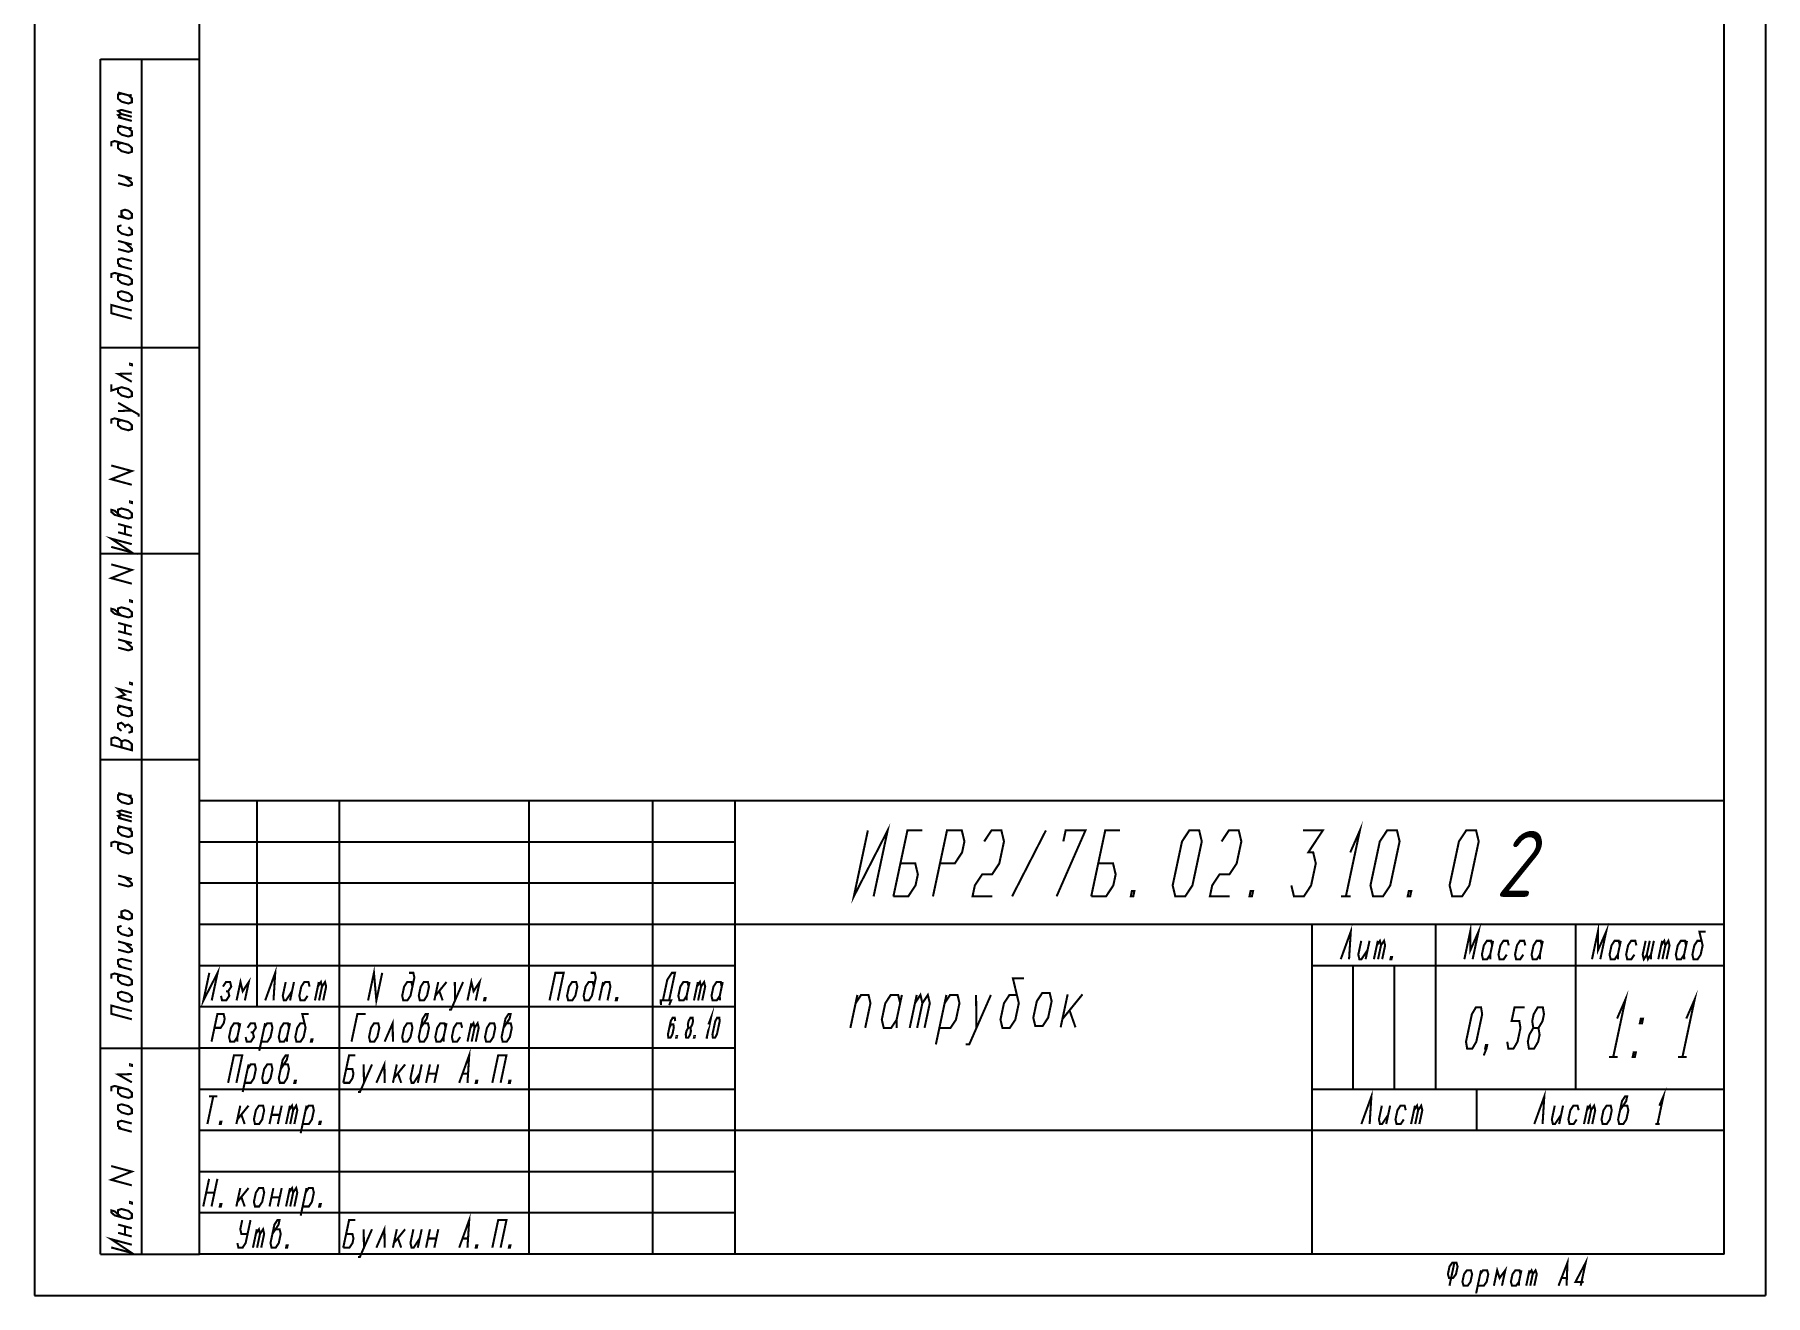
# Model space of a CAD drawing. Header units: millimetres. Extents: x 0 to 210, y 0 to 297.
# Drawn here: x 0 to 210, y 0 to 153 of the extents above; entities that cross this region are included whole.
import ezdxf

# ---------------------------------------------------------------- set-up
doc = ezdxf.new("R2010")
doc.units = ezdxf.units.MM
doc.header["$LTSCALE"] = 19.36
doc.layers.get('0').update_dxf_attribs({"linetype": 'CONTINUOUS'})
doc.styles.add('GOST', font='GOST.shx', dxfattribs={"oblique": 15})

msp = doc.modelspace()

# ---------------------------------------------------------------- linework, layer by layer
at = {"color": 7, "linetype": 'Continuous'}
for p, q in [((0, 297), (0, 0)), ((210, 297), (210, 0)), ((20, 5), (20, 292.3499)), ((205, 5), (205, 292.3499)), ((8, 5), (8, 150)), ((8, 150), (20, 150)), ((13, 5), (13, 150)), ((20, 5), (20, 150)), ((8, 115), (20, 115)), ((8, 90), (20, 90)), ((8, 65), (20, 65)), ((205, 60), (20, 60)), ((20, 5), (20, 60)), ((27, 35), (27, 60)), ((37, 5), (37, 60)), ((60, 5), (60, 60)), ((75, 5), (75, 60)), ((85, 5), (85, 60)), ((205, 5), (205, 60)), ((85, 55), (20, 55)), ((85, 50), (20, 50)), ((205, 45), (20, 45)), ((155, 5), (155, 45)), ((170, 25), (170, 45)), ((187, 25), (187, 45)), ((85, 40), (20, 40)), ((205, 40), (155, 40)), ((160, 25), (160, 40)), ((165, 25), (165, 40)), ((85, 35), (20, 35)), ((8, 30), (20, 30)), ((85, 30), (20, 30)), ((85, 25), (20, 25)), ((205, 25), (155, 25)), ((175, 20), (175, 25)), ((205, 20), (20, 20)), ((85, 15), (20, 15)), ((85, 10), (20, 10)), ((8, 5), (20, 5)), ((205, 5), (20, 5)), ((205, 5), (20, 5)), ((0, 0), (210, 0))]:
    msp.add_line(p, q, dxfattribs=at)
at = {"color": 2, "linetype": 'Continuous', "const_width": 0.25}
for points in [[(10.1274, 145.9466), (11.3774, 145.6116), (11.7941, 145.625)], [(10.5441, 145.8349), (10.1274, 145.6966), (10.1274, 145.1966), (10.5441, 144.8349), (11.3774, 144.6117), (11.7941, 144.75), (11.7941, 145.25), (11.3774, 145.6116)], [(10.5441, 143.3349), (10.1274, 143.6966), (10.5441, 143.8349), (11.7941, 143.5)], [(10.5441, 142.8349), (10.1274, 143.1966), (10.5441, 143.3349), (11.7941, 143)], [(11.7941, 142.5), (10.1274, 142.9466)], [(10.1274, 141.9466), (11.3774, 141.6116), (11.7941, 141.625)], [(10.5441, 141.8349), (10.1274, 141.6966), (10.1274, 141.1966), (10.5441, 140.8349), (11.3774, 140.6116), (11.7941, 140.75), (11.7941, 141.25), (11.3774, 141.6116)], [(10.5441, 139.8349), (10.1274, 139.6966), (10.1274, 139.1966), (10.5441, 138.8349), (11.3774, 138.6116), (11.7941, 138.75), (11.7941, 139.25), (11.3774, 139.6116), (9.7108, 140.0582), (9.2941, 139.9199), (9.2941, 139.4199)], [(10.1274, 135.9466), (11.7941, 135.5)], [(10.1274, 134.9466), (11.3774, 134.6116), (11.7941, 134.75), (11.7941, 135), (10.9608, 135.7233)], [(10.1274, 130.9466), (11.3774, 130.6116), (11.7941, 130.75), (11.7941, 131.25), (11.3774, 131.6116), (10.9608, 131.7233), (10.5441, 131.5849), (10.5441, 131.0849), (10.9608, 130.7233)], [(10.5441, 129.8349), (10.1274, 129.6966), (10.1274, 129.1966), (10.5441, 128.8349), (11.3774, 128.6116), (11.7941, 128.75), (11.7941, 129.25), (11.3774, 129.6116)], [(10.1274, 127.9466), (11.7941, 127.5)], [(10.1274, 126.9466), (11.3774, 126.6116), (11.7941, 126.75), (11.7941, 127), (10.9608, 127.7233)], [(10.5441, 123.8349), (10.1274, 123.6966), (10.1274, 123.1966), (10.5441, 122.8349), (11.3774, 122.6117), (11.7941, 122.75), (11.7941, 123.25), (11.3774, 123.6116), (9.7108, 124.0582), (9.2941, 123.9199), (9.2941, 123.4199)], [(10.5441, 124.8349), (10.1274, 125.1966), (10.1274, 125.6966), (10.5441, 125.8349), (11.7941, 125.5)], [(11.7941, 124.5), (10.1274, 124.9466)], [(11.3774, 120.6116), (11.7941, 120.75), (11.7941, 121.25), (11.3774, 121.6116), (10.5441, 121.8349), (10.1274, 121.6966), (10.1274, 121.1966), (10.5441, 120.8349), (11.3774, 120.6116)], [(11.7941, 118.5), (9.2941, 119.1699), (9.2941, 120.1699), (11.7941, 119.5)], [(11.7941, 110.8542), (10.1274, 111.8007), (11.7941, 111.8542)], [(11.7941, 112.9792), (11.7941, 112.8542), (11.5858, 112.91), (11.5858, 113.035), (11.7941, 112.9792)], [(10.1274, 110.0507), (10.1274, 109.5508), (10.5441, 109.1891), (11.3774, 108.9658), (11.7941, 109.1042), (11.7941, 109.6042), (11.3774, 109.9658), (10.5441, 110.1891), (9.2941, 109.774), (9.2941, 110.524)], [(12.6274, 106.6309), (12.6274, 106.8809), (10.1274, 108.3007)], [(10.1274, 107.3007), (11.7941, 107.3542)], [(10.5441, 106.1891), (10.1274, 106.0508), (10.1274, 105.5507), (10.5441, 105.1891), (11.3774, 104.9658), (11.7941, 105.1042), (11.7941, 105.6042), (11.3774, 105.9658), (9.7108, 106.4124), (9.2941, 106.274), (9.2941, 105.774)], [(11.7941, 98.3542), (9.2941, 99.024), (11.7941, 100.0208), (9.2941, 100.6907)], [(10.5441, 94.4808), (9.7108, 95.2041), (9.2941, 95.3157), (9.2941, 95.0657), (9.7108, 94.7041), (11.3774, 94.2575), (11.7941, 94.3958), (11.7941, 94.8958), (11.3774, 95.2575), (10.5441, 95.4808), (10.1274, 95.3424), (10.1274, 94.8424)], [(11.7941, 96.2708), (11.7941, 96.1458), (11.5858, 96.2017), (11.5858, 96.3267), (11.7941, 96.2708)], [(10.1274, 93.5924), (11.7941, 93.1458)], [(11.7941, 92.1458), (10.1274, 92.5924)], [(10.9608, 92.3691), (10.9608, 93.3691)], [(9.2941, 90.8157), (11.7941, 90.1458), (9.2941, 91.8157), (11.7941, 91.1458)], [(11.7941, 86.3542), (9.2941, 87.024), (11.7941, 88.0208), (9.2941, 88.6907)], [(11.7941, 84.2708), (11.7941, 84.1458), (11.5858, 84.2017), (11.5858, 84.3267), (11.7941, 84.2708)], [(10.5441, 82.4808), (9.7108, 83.2041), (9.2941, 83.3157), (9.2941, 83.0657), (9.7108, 82.7041), (11.3774, 82.2575), (11.7941, 82.3958), (11.7941, 82.8958), (11.3774, 83.2575), (10.5441, 83.4808), (10.1274, 83.3424), (10.1274, 82.8424)], [(10.1274, 81.5924), (11.7941, 81.1458)], [(11.7941, 80.1458), (10.1274, 80.5924)], [(10.9608, 80.3691), (10.9608, 81.3691)], [(10.1274, 79.5924), (11.7941, 79.1458)], [(10.1274, 78.5924), (11.3774, 78.2575), (11.7941, 78.3958), (11.7941, 78.6458), (10.9608, 79.3691)], [(11.7941, 72.1458), (10.1274, 72.5924), (10.9608, 72.8691), (10.1274, 73.5924), (11.7941, 73.1458)], [(11.7941, 74.2708), (11.7941, 74.1458), (11.5858, 74.2017), (11.5858, 74.3267), (11.7941, 74.2708)], [(10.1274, 71.5924), (11.3774, 71.2575), (11.7941, 71.2708)], [(10.5441, 71.4808), (10.1274, 71.3424), (10.1274, 70.8424), (10.5441, 70.4808), (11.3774, 70.2575), (11.7941, 70.3958), (11.7941, 70.8958), (11.3774, 71.2575)], [(11.3774, 68.2575), (11.7941, 68.3958), (11.7941, 68.8958), (11.3774, 69.2575), (10.9608, 69.1191), (10.5441, 69.4808), (10.1274, 69.3424), (10.1274, 68.8424), (10.5441, 68.4808)], [(11.7941, 66.1458), (11.7941, 66.8958), (11.3774, 67.2575), (10.9608, 67.3691), (10.5441, 67.2308), (10.1274, 67.5924), (9.7108, 67.7041), (9.2941, 67.5657), (9.2941, 66.8157), (11.7941, 66.1458)], [(10.5441, 66.4808), (10.5441, 67.2308)], [(10.9608, 68.8691), (10.9608, 69.1191)], [(10.1274, 60.9466), (11.3774, 60.6116), (11.7941, 60.625)], [(10.5441, 60.8349), (10.1274, 60.6966), (10.1274, 60.1966), (10.5441, 59.8349), (11.3774, 59.6116), (11.7941, 59.75), (11.7941, 60.25), (11.3774, 60.6116)], [(10.5441, 58.3349), (10.1274, 58.6966), (10.5441, 58.8349), (11.7941, 58.5)], [(10.5441, 57.8349), (10.1274, 58.1966), (10.5441, 58.3349), (11.7941, 58)], [(11.7941, 57.5), (10.1274, 57.9466)], [(10.1274, 56.9466), (11.3774, 56.6116), (11.7941, 56.625)], [(10.5441, 56.8349), (10.1274, 56.6966), (10.1274, 56.1966), (10.5441, 55.8349), (11.3774, 55.6116), (11.7941, 55.75), (11.7941, 56.25), (11.3774, 56.6116)], [(101.1005, 56.4106), (99.4, 48.4106), (103.5005, 56.4106), (101.8, 48.4106)], [(159.6336, 53.744), (160.8004, 56.4106), (159.1, 48.4106)], [(10.5441, 54.8349), (10.1274, 54.6966), (10.1274, 54.1966), (10.5441, 53.8349), (11.3774, 53.6116), (11.7941, 53.75), (11.7941, 54.25), (11.3774, 54.6116), (9.7108, 55.0582), (9.2941, 54.9199), (9.2941, 54.4199)], [(104.2, 48.4106), (105.9005, 56.4106), (107.7005, 56.4106)], [(109, 48.4106), (110.7004, 56.4106), (112.5005, 56.4106), (112.817, 55.0773), (112.5336, 53.744), (111.6502, 52.4106), (109.8502, 52.4106)], [(115.217, 55.0773), (116.1005, 56.4106), (117.3004, 56.4106), (117.617, 55.0773), (117.0502, 52.4106), (116.1668, 51.0773), (114.9668, 51.0773), (114.0834, 49.744), (113.8, 48.4106), (116.2, 48.4106)], [(118.6, 48.4106), (122.7005, 56.4106)], [(124, 48.4106), (127.5005, 56.4106), (125.1005, 56.4106), (124.817, 55.0773)], [(128.2, 48.4106), (129.9005, 56.4106), (131.7005, 56.4106)], [(138.4, 48.4106), (138.0834, 49.744), (139.217, 55.0773), (140.1005, 56.4106), (141.3005, 56.4106), (141.617, 55.0773), (140.4834, 49.744), (139.6, 48.4106), (138.4, 48.4106)], [(144.017, 55.0773), (144.9005, 56.4106), (146.1004, 56.4106), (146.417, 55.0773), (145.8502, 52.4106), (144.9668, 51.0773), (143.7668, 51.0773), (142.8834, 49.744), (142.6, 48.4106), (145, 48.4106)], [(153.9005, 56.4106), (156.3005, 56.4106), (154.5336, 53.744), (155.1336, 53.744), (155.4502, 52.4106), (154.8834, 49.744), (154, 48.4106), (152.8, 48.4106), (152.4834, 49.744)], [(162.4, 48.4106), (162.0834, 49.744), (163.217, 55.0773), (164.1004, 56.4106), (165.3005, 56.4106), (165.617, 55.0773), (164.4834, 49.744), (163.6, 48.4106), (162.4, 48.4106)], [(172, 48.4106), (171.6834, 49.744), (172.817, 55.0773), (173.7005, 56.4106), (174.9004, 56.4106), (175.217, 55.0773), (174.0834, 49.744), (173.2, 48.4106), (172, 48.4106)], [(104.2, 48.4106), (106, 48.4106), (106.8834, 49.744), (107.1668, 51.0773), (106.8502, 52.4106), (105.0502, 52.4106)], [(128.2, 48.4106), (130, 48.4106), (130.8834, 49.744), (131.1668, 51.0773), (130.8502, 52.4106), (129.0502, 52.4106)], [(10.1274, 50.9466), (11.7941, 50.5)], [(10.1274, 49.9466), (11.3774, 49.6116), (11.7941, 49.75), (11.7941, 50), (10.9608, 50.7233)], [(133.3, 48.4106), (133, 48.4106), (133.1417, 49.0773), (133.4417, 49.0773), (133.3, 48.4106)], [(147.7, 48.4106), (147.4, 48.4106), (147.5417, 49.0773), (147.8417, 49.0773), (147.7, 48.4106)], [(158.5, 48.4106), (159.7, 48.4106)], [(166.9, 48.4106), (166.6, 48.4106), (166.7417, 49.0773), (167.0417, 49.0773), (166.9, 48.4106)], [(10.1274, 45.9466), (11.3774, 45.6116), (11.7941, 45.75), (11.7941, 46.25), (11.3774, 46.6116), (10.9608, 46.7233), (10.5441, 46.5849), (10.5441, 46.0849), (10.9608, 45.7233)], [(10.5441, 44.8349), (10.1274, 44.6966), (10.1274, 44.1966), (10.5441, 43.8349), (11.3774, 43.6116), (11.7941, 43.75), (11.7941, 44.25), (11.3774, 44.6116)], [(158.48, 40.7876), (159.6946, 44.1376), (159.485, 40.7876)], [(173.475, 40.7876), (174.1871, 44.1376), (174.2149, 41.9042), (175.1921, 44.1376), (174.48, 40.7876)], [(188.965, 40.7876), (189.6771, 44.1376), (189.7049, 41.9042), (190.6821, 44.1376), (189.97, 40.7876)], [(202.2534, 43.0209), (201.751, 43.0209), (201.381, 42.4626), (201.1437, 41.3459), (201.2763, 40.7876), (201.7788, 40.7876), (202.1487, 41.3459), (202.386, 42.4626), (201.9883, 44.1376), (202.7421, 44.1376)], [(10.1274, 42.9466), (11.7941, 42.5)], [(10.1274, 41.9466), (11.3774, 41.6116), (11.7941, 41.75), (11.7941, 42), (10.9608, 42.7233)], [(160.9647, 43.0209), (160.6087, 41.3459), (160.7413, 40.7876), (160.9925, 40.7876), (161.7323, 41.9042)], [(161.9697, 43.0209), (161.495, 40.7876)], [(162.5, 40.7876), (162.9747, 43.0209)], [(162.856, 42.4626), (163.226, 43.0209), (163.3585, 42.4626), (163.0025, 40.7876)], [(163.3585, 42.4626), (163.7285, 43.0209), (163.861, 42.4626), (163.505, 40.7876)], [(176.846, 42.4626), (176.7135, 43.0209), (176.2109, 43.0209), (175.841, 42.4626), (175.6037, 41.3459), (175.7363, 40.7876), (176.2388, 40.7876), (176.6087, 41.3459)], [(176.9647, 43.0209), (176.6087, 41.3459), (176.6156, 40.7876)], [(178.856, 42.4626), (178.7235, 43.0209), (178.221, 43.0209), (177.851, 42.4626), (177.6137, 41.3459), (177.7462, 40.7876), (178.2487, 40.7876), (178.6187, 41.3459)], [(180.866, 42.4626), (180.7335, 43.0209), (180.231, 43.0209), (179.861, 42.4626), (179.6237, 41.3459), (179.7563, 40.7876), (180.2588, 40.7876), (180.6287, 41.3459)], [(182.876, 42.4626), (182.7435, 43.0209), (182.241, 43.0209), (181.871, 42.4626), (181.6337, 41.3459), (181.7663, 40.7876), (182.2687, 40.7876), (182.6387, 41.3459)], [(182.9947, 43.0209), (182.6387, 41.3459), (182.6456, 40.7876)], [(192.336, 42.4626), (192.2035, 43.0209), (191.701, 43.0209), (191.331, 42.4626), (191.0937, 41.3459), (191.2262, 40.7876), (191.7287, 40.7876), (192.0987, 41.3459)], [(192.4547, 43.0209), (192.0987, 41.3459), (192.1056, 40.7876)], [(194.346, 42.4626), (194.2135, 43.0209), (193.711, 43.0209), (193.341, 42.4626), (193.1037, 41.3459), (193.2362, 40.7876), (193.7387, 40.7876), (194.1087, 41.3459)], [(195.4697, 43.0209), (195.1137, 41.3459), (195.2463, 40.7876), (195.6162, 41.3459), (195.7488, 40.7876), (196.1187, 41.3459), (196.4747, 43.0209)], [(195.9722, 43.0209), (195.6162, 41.3459)], [(197.005, 40.7876), (197.4797, 43.0209)], [(197.361, 42.4626), (197.731, 43.0209), (197.8635, 42.4626), (197.5075, 40.7876)], [(197.8635, 42.4626), (198.2335, 43.0209), (198.366, 42.4626), (198.01, 40.7876)], [(200.376, 42.4626), (200.2435, 43.0209), (199.741, 43.0209), (199.371, 42.4626), (199.1337, 41.3459), (199.2662, 40.7876), (199.7688, 40.7876), (200.1387, 41.3459)], [(200.4947, 43.0209), (200.1387, 41.3459), (200.1456, 40.7876)], [(10.5441, 39.8349), (10.1274, 40.1966), (10.1274, 40.6966), (10.5441, 40.8349), (11.7941, 40.5)], [(11.7941, 39.5), (10.1274, 39.9466)], [(21.1971, 39.1376), (20.485, 35.7876), (22.2021, 39.1376), (21.49, 35.7876)], [(27.98, 35.7876), (29.1946, 39.1376), (28.985, 35.7876)], [(40.46, 35.7876), (41.1721, 39.1376), (41.465, 35.7876), (42.1771, 39.1376)], [(164.6356, 40.7876), (164.51, 40.7876), (164.5693, 41.0667), (164.695, 41.0667), (164.6356, 40.7876)], [(196.1187, 41.3459), (196.1256, 40.7876)], [(10.5441, 38.8349), (10.1274, 38.6966), (10.1274, 38.1966), (10.5441, 37.8349), (11.3774, 37.6116), (11.7941, 37.75), (11.7941, 38.25), (11.3774, 38.6116), (9.7108, 39.0582), (9.2941, 38.9199), (9.2941, 38.4199)], [(22.6137, 36.3459), (22.7463, 35.7876), (23.2488, 35.7876), (23.6187, 36.3459), (23.4861, 36.9042), (23.856, 37.4626), (23.7235, 38.0209), (23.221, 38.0209), (22.851, 37.4626)], [(24.505, 35.7876), (24.9797, 38.0209), (25.2449, 36.9042), (25.9847, 38.0209), (25.51, 35.7876)], [(30.4647, 38.0209), (30.1087, 36.3459), (30.2413, 35.7876), (30.4925, 35.7876), (31.2324, 36.9042)], [(31.4697, 38.0209), (30.995, 35.7876)], [(33.361, 37.4626), (33.2285, 38.0209), (32.726, 38.0209), (32.356, 37.4626), (32.1187, 36.3459), (32.2513, 35.7876), (32.7538, 35.7876), (33.1237, 36.3459)], [(34.01, 35.7876), (34.4847, 38.0209)], [(34.366, 37.4626), (34.736, 38.0209), (34.8685, 37.4626), (34.5125, 35.7876)], [(34.8685, 37.4626), (35.2385, 38.0209), (35.371, 37.4626), (35.015, 35.7876)], [(45.841, 37.4626), (45.7085, 38.0209), (45.206, 38.0209), (44.836, 37.4626), (44.5987, 36.3459), (44.7312, 35.7876), (45.2337, 35.7876), (45.6037, 36.3459), (46.0784, 38.5792), (45.9458, 39.1376), (45.4433, 39.1376)], [(46.6087, 36.3459), (46.7413, 35.7876), (47.2437, 35.7876), (47.6137, 36.3459), (47.851, 37.4626), (47.7185, 38.0209), (47.216, 38.0209), (46.846, 37.4626), (46.6087, 36.3459)], [(48.9747, 38.0209), (48.5, 35.7876)], [(48.6187, 36.3459), (49.9797, 38.0209)], [(50.2726, 34.6709), (50.5239, 34.6709), (51.9897, 38.0209)], [(50.9847, 38.0209), (51.0125, 35.7876)], [(52.52, 35.7876), (52.9947, 38.0209), (53.2599, 36.9042), (53.9997, 38.0209), (53.525, 35.7876)], [(62.475, 35.7876), (63.1871, 39.1376), (64.1921, 39.1376), (63.48, 35.7876)], [(64.6037, 36.3459), (64.7363, 35.7876), (65.2387, 35.7876), (65.6087, 36.3459), (65.846, 37.4626), (65.7135, 38.0209), (65.211, 38.0209), (64.841, 37.4626), (64.6037, 36.3459)], [(67.856, 37.4626), (67.7235, 38.0209), (67.221, 38.0209), (66.851, 37.4626), (66.6137, 36.3459), (66.7463, 35.7876), (67.2488, 35.7876), (67.6187, 36.3459), (68.0934, 38.5792), (67.9608, 39.1376), (67.4583, 39.1376)], [(68.505, 35.7876), (68.9797, 38.0209)], [(68.861, 37.4626), (69.231, 38.0209), (69.7335, 38.0209), (69.866, 37.4626), (69.51, 35.7876)], [(76.2313, 35.7876), (76.7653, 38.3001), (77.3202, 39.1376), (77.6971, 39.1376), (76.985, 35.7876)], [(79.351, 37.4626), (79.2185, 38.0209), (78.716, 38.0209), (78.346, 37.4626), (78.1087, 36.3459), (78.2413, 35.7876), (78.7438, 35.7876), (79.1137, 36.3459)], [(79.4697, 38.0209), (79.1137, 36.3459), (79.1206, 35.7876)], [(80, 35.7876), (80.4747, 38.0209)], [(80.356, 37.4626), (80.726, 38.0209), (80.8585, 37.4626), (80.5025, 35.7876)], [(80.8585, 37.4626), (81.2285, 38.0209), (81.361, 37.4626), (81.005, 35.7876)], [(83.371, 37.4626), (83.2385, 38.0209), (82.736, 38.0209), (82.366, 37.4626), (82.1287, 36.3459), (82.2612, 35.7876), (82.7637, 35.7876), (83.1337, 36.3459)], [(83.4897, 38.0209), (83.1337, 36.3459), (83.1406, 35.7876)], [(119.1788, 36.4534), (118.2788, 36.4534), (117.6162, 35.4534), (117.1911, 33.4534), (117.4285, 32.4534), (118.3285, 32.4534), (118.9911, 33.4534), (119.4162, 35.4534), (118.7039, 38.4534), (120.0539, 38.4534)], [(11.3774, 35.6116), (11.7941, 35.75), (11.7941, 36.25), (11.3774, 36.6116), (10.5441, 36.8349), (10.1274, 36.6966), (10.1274, 36.1966), (10.5441, 35.8349), (11.3774, 35.6116)], [(23.2349, 36.9042), (23.4861, 36.9042)], [(49.1142, 36.9042), (49.505, 35.7876)], [(54.6556, 35.7876), (54.53, 35.7876), (54.5893, 36.0667), (54.715, 36.0667), (54.6556, 35.7876)], [(70.6406, 35.7876), (70.515, 35.7876), (70.5743, 36.0667), (70.7, 36.0667), (70.6406, 35.7876)], [(75.987, 35.2292), (75.98, 35.7876), (77.2362, 35.7876), (76.9919, 35.2292)], [(98.9785, 32.4534), (99.8287, 36.4534)], [(99.6162, 35.4534), (100.2787, 36.4534), (101.1787, 36.4534), (101.4162, 35.4534), (100.7785, 32.4534)], [(105.0162, 35.4534), (104.7787, 36.4534), (103.8787, 36.4534), (103.2162, 35.4534), (102.7911, 33.4534), (103.0285, 32.4534), (103.9285, 32.4534), (104.5911, 33.4534)], [(105.2287, 36.4534), (104.5911, 33.4534), (104.6035, 32.4534)], [(106.1785, 32.4534), (107.0287, 36.4534)], [(106.8162, 35.4534), (107.4788, 36.4534), (107.7162, 35.4534), (107.0785, 32.4534)], [(107.7162, 35.4534), (108.3788, 36.4534), (108.6162, 35.4534), (107.9785, 32.4534)], [(109.3534, 30.4534), (110.6287, 36.4534)], [(109.7785, 32.4534), (111.1285, 32.4534), (111.7911, 33.4534), (112.2162, 35.4534), (111.9787, 36.4534), (111.0787, 36.4534), (110.4162, 35.4534)], [(112.9534, 30.4534), (113.4034, 30.4534), (116.0287, 36.4534)], [(114.2288, 36.4534), (114.2785, 32.4534)], [(121.1745, 33.6912), (121.4119, 32.6912), (122.3119, 32.6912), (122.9745, 33.6912), (123.3996, 35.6912), (123.1622, 36.6912), (122.2621, 36.6912), (121.5996, 35.6912), (121.1745, 33.6912)], [(125.342, 36.5235), (124.4918, 32.5235)], [(124.7043, 33.5235), (127.142, 36.5235)], [(192.0044, 33.5885), (193.0254, 35.9218), (191.5375, 28.9218)], [(200.4044, 33.5885), (201.4254, 35.9218), (199.9375, 28.9218)], [(11.7941, 33.5), (9.2941, 34.1699), (9.2941, 35.1699), (11.7941, 34.5)], [(21.465, 30.7876), (22.1771, 34.1376), (22.9308, 34.1376), (23.0634, 33.5792), (22.9447, 33.0209), (22.5748, 32.4626), (21.821, 32.4626)], [(32.7435, 33.0209), (32.241, 33.0209), (31.871, 32.4626), (31.6337, 31.3459), (31.7663, 30.7876), (32.2688, 30.7876), (32.6387, 31.3459), (32.876, 32.4626), (32.4783, 34.1376), (33.2321, 34.1376)], [(38.45, 30.7876), (39.1621, 34.1376), (40.1671, 34.1376)], [(42.47, 30.7876), (43.4472, 33.0209), (43.475, 30.7876)], [(46.846, 32.4626), (47.5859, 33.5792), (47.7046, 34.1376), (47.4533, 34.1376), (47.0834, 33.5792), (46.6087, 31.3459), (46.7413, 30.7876), (47.2437, 30.7876), (47.6137, 31.3459), (47.851, 32.4626), (47.7185, 33.0209), (47.216, 33.0209)], [(56.896, 32.4626), (57.6359, 33.5792), (57.7546, 34.1376), (57.5033, 34.1376), (57.1334, 33.5792), (56.6587, 31.3459), (56.7913, 30.7876), (57.2938, 30.7876), (57.6637, 31.3459), (57.901, 32.4626), (57.7685, 33.0209), (57.266, 33.0209)], [(77.7251, 33.2732), (77.6751, 33.6732), (77.4051, 33.6732), (77.1851, 33.2732), (76.845, 31.6732), (76.895, 31.2732), (77.165, 31.2732), (77.385, 31.6732), (77.5551, 32.4732), (77.5051, 32.8732), (77.2351, 32.8732), (77.0151, 32.4732)], [(79.5801, 32.4732), (79.8001, 32.8732), (79.8851, 33.2732), (79.8351, 33.6732), (79.5651, 33.6732), (79.3451, 33.2732), (79.2601, 32.8732), (79.3101, 32.4732)], [(81.7576, 32.8732), (82.0626, 33.6732), (81.5525, 31.2732)], [(82.295, 31.2732), (82.245, 31.6732), (82.5851, 33.2732), (82.8051, 33.6732), (83.0751, 33.6732), (83.1251, 33.2732), (82.785, 31.6732), (82.565, 31.2732), (82.295, 31.2732)], [(125.5919, 34.5235), (126.2918, 32.5235)], [(173.8125, 29.9441), (173.6771, 30.7775), (174.3857, 34.1108), (174.8753, 34.9441), (175.5003, 34.9441), (175.6357, 34.1108), (174.9271, 30.7775), (174.4375, 29.9441), (173.8125, 29.9441)], [(178.6771, 30.7775), (178.8125, 29.9441), (179.4375, 29.9441), (179.9271, 30.7775), (180.2814, 32.4441), (180.146, 33.2775), (179.2085, 33.2775), (179.5628, 34.9441), (180.8128, 34.9441)], [(182.4689, 32.4441), (182.9585, 33.2775), (183.1356, 34.1108), (183.0003, 34.9441), (182.3753, 34.9441), (181.8857, 34.1108), (181.7085, 33.2775), (181.8439, 32.4441)], [(195.0304, 33.0051), (194.7679, 33.0051), (194.8919, 33.5885), (195.1544, 33.5885), (195.0304, 33.0051)], [(24.836, 32.4626), (24.7035, 33.0209), (24.201, 33.0209), (23.831, 32.4626), (23.5937, 31.3459), (23.7263, 30.7876), (24.2288, 30.7876), (24.5987, 31.3459)], [(24.9547, 33.0209), (24.5987, 31.3459), (24.6056, 30.7876)], [(25.6037, 31.3459), (25.7362, 30.7876), (26.2388, 30.7876), (26.6087, 31.3459), (26.4761, 31.9042), (26.846, 32.4626), (26.7135, 33.0209), (26.211, 33.0209), (25.841, 32.4626)], [(26.2249, 31.9042), (26.4761, 31.9042)], [(27.2577, 29.6709), (27.9697, 33.0209)], [(27.495, 30.7876), (28.2487, 30.7876), (28.6187, 31.3459), (28.856, 32.4626), (28.7235, 33.0209), (28.221, 33.0209), (27.851, 32.4626)], [(30.866, 32.4626), (30.7335, 33.0209), (30.231, 33.0209), (29.861, 32.4626), (29.6237, 31.3459), (29.7563, 30.7876), (30.2587, 30.7876), (30.6287, 31.3459)], [(30.9847, 33.0209), (30.6287, 31.3459), (30.6356, 30.7876)], [(40.5787, 31.3459), (40.7113, 30.7876), (41.2137, 30.7876), (41.5837, 31.3459), (41.821, 32.4626), (41.6885, 33.0209), (41.186, 33.0209), (40.816, 32.4626), (40.5787, 31.3459)], [(44.5987, 31.3459), (44.7312, 30.7876), (45.2337, 30.7876), (45.6037, 31.3459), (45.841, 32.4626), (45.7085, 33.0209), (45.206, 33.0209), (44.836, 32.4626), (44.5987, 31.3459)], [(49.861, 32.4626), (49.7285, 33.0209), (49.226, 33.0209), (48.856, 32.4626), (48.6187, 31.3459), (48.7513, 30.7876), (49.2538, 30.7876), (49.6237, 31.3459)], [(49.9797, 33.0209), (49.6237, 31.3459), (49.6306, 30.7876)], [(51.871, 32.4626), (51.7385, 33.0209), (51.236, 33.0209), (50.866, 32.4626), (50.6287, 31.3459), (50.7612, 30.7876), (51.2638, 30.7876), (51.6337, 31.3459)], [(52.52, 30.7876), (52.9947, 33.0209)], [(52.876, 32.4626), (53.246, 33.0209), (53.3785, 32.4626), (53.0225, 30.7876)], [(53.3785, 32.4626), (53.7485, 33.0209), (53.881, 32.4626), (53.525, 30.7876)], [(54.6487, 31.3459), (54.7813, 30.7876), (55.2837, 30.7876), (55.6537, 31.3459), (55.891, 32.4626), (55.7585, 33.0209), (55.256, 33.0209), (54.886, 32.4626), (54.6487, 31.3459)], [(77.9075, 31.2732), (77.84, 31.2732), (77.8825, 31.4732), (77.95, 31.4732), (77.9075, 31.2732)], [(79.055, 31.2732), (79.325, 31.2732), (79.545, 31.6732), (79.63, 32.0732), (79.5801, 32.4732), (79.3101, 32.4732), (79.09, 32.0732), (79.005, 31.6732), (79.055, 31.2732)], [(80.0675, 31.2732), (80, 31.2732), (80.0425, 31.4732), (80.11, 31.4732), (80.0675, 31.2732)], [(181.3125, 29.9441), (181.9375, 29.9441), (182.4271, 30.7775), (182.6043, 31.6108), (182.4689, 32.4441), (181.8439, 32.4441), (181.3543, 31.6108), (181.1771, 30.7775), (181.3125, 29.9441)], [(33.6506, 30.7876), (33.525, 30.7876), (33.5843, 31.0667), (33.71, 31.0667), (33.6506, 30.7876)], [(51.515, 25.7876), (52.7296, 29.1376), (52.52, 25.7876)], [(81.4175, 31.2732), (81.6875, 31.2732)], [(176.1562, 29.9441), (176, 29.9441), (176.0886, 30.3608), (176.2448, 30.3608), (176.1562, 29.9441), (175.8229, 29.1108)], [(194.1625, 28.9218), (193.9, 28.9218), (194.024, 29.5051), (194.2865, 29.5051), (194.1625, 28.9218)], [(11.7941, 27.9792), (11.7941, 27.8542), (11.5858, 27.91), (11.5858, 28.035), (11.7941, 27.9792)], [(23.475, 25.7876), (24.1871, 29.1376), (25.1921, 29.1376), (24.48, 25.7876)], [(25.2476, 24.6709), (25.9597, 28.0209)], [(25.485, 25.7876), (26.2388, 25.7876), (26.6087, 26.3459), (26.846, 27.4626), (26.7135, 28.0209), (26.211, 28.0209), (25.841, 27.4626)], [(27.6137, 26.3459), (27.7462, 25.7876), (28.2487, 25.7876), (28.6187, 26.3459), (28.856, 27.4626), (28.7235, 28.0209), (28.221, 28.0209), (27.851, 27.4626), (27.6137, 26.3459)], [(29.861, 27.4626), (30.6009, 28.5792), (30.7196, 29.1376), (30.4683, 29.1376), (30.0984, 28.5792), (29.6237, 26.3459), (29.7563, 25.7876), (30.2587, 25.7876), (30.6287, 26.3459), (30.866, 27.4626), (30.7335, 28.0209), (30.231, 28.0209)], [(37.445, 25.7876), (38.1571, 29.1376), (38.9108, 29.1376)], [(37.445, 25.7876), (38.1988, 25.7876), (38.5687, 26.3459), (38.6874, 26.9042), (38.5548, 27.4626), (37.801, 27.4626)], [(39.2176, 24.6709), (39.4689, 24.6709), (40.9347, 28.0209)], [(39.9297, 28.0209), (39.9575, 25.7876)], [(41.465, 25.7876), (42.4422, 28.0209), (42.47, 25.7876)], [(43.9497, 28.0209), (43.475, 25.7876)], [(43.5937, 26.3459), (44.9547, 28.0209)], [(45.9597, 28.0209), (45.6037, 26.3459), (45.7363, 25.7876), (45.9875, 25.7876), (46.7273, 26.9042)], [(46.9647, 28.0209), (46.49, 25.7876)], [(47.495, 25.7876), (47.9697, 28.0209)], [(48.9747, 28.0209), (48.5, 25.7876)], [(55.535, 25.7876), (56.2471, 29.1376), (57.2521, 29.1376), (56.54, 25.7876)], [(191.0125, 28.9218), (192.0625, 28.9218)], [(199.4125, 28.9218), (200.4625, 28.9218)], [(10.5441, 25.1891), (10.1274, 25.0507), (10.1274, 24.5507), (10.5441, 24.1891), (11.3774, 23.9658), (11.7941, 24.1042), (11.7941, 24.6042), (11.3774, 24.9658), (9.7108, 25.4124), (9.2941, 25.274), (9.2941, 24.774)], [(11.7941, 25.8542), (10.1274, 26.8007), (11.7941, 26.8542)], [(31.6406, 25.7876), (31.515, 25.7876), (31.5743, 26.0667), (31.7, 26.0667), (31.6406, 25.7876)], [(44.0892, 26.9042), (44.48, 25.7876)], [(47.7324, 26.9042), (48.7374, 26.9042)], [(52.0036, 26.9042), (52.5061, 26.9042)], [(53.6506, 25.7876), (53.525, 25.7876), (53.5843, 26.0667), (53.71, 26.0667), (53.6506, 25.7876)], [(57.6706, 25.7876), (57.545, 25.7876), (57.6043, 26.0667), (57.73, 26.0667), (57.6706, 25.7876)], [(197.1328, 23.0209), (197.6214, 24.1376), (196.9094, 20.7876)], [(11.3774, 21.9658), (11.7941, 22.1042), (11.7941, 22.6042), (11.3774, 22.9658), (10.5441, 23.1891), (10.1274, 23.0507), (10.1274, 22.5507), (10.5441, 22.1891), (11.3774, 21.9658)], [(21.6746, 24.1376), (20.9625, 20.7876)], [(21.1721, 24.1376), (22.1771, 24.1376)], [(24.9547, 23.0209), (24.48, 20.7876)], [(24.5987, 21.3459), (25.9597, 23.0209)], [(26.6087, 21.3459), (26.7413, 20.7876), (27.2437, 20.7876), (27.6137, 21.3459), (27.851, 22.4626), (27.7185, 23.0209), (27.216, 23.0209), (26.846, 22.4626), (26.6087, 21.3459)], [(28.5, 20.7876), (28.9747, 23.0209)], [(29.9797, 23.0209), (29.505, 20.7876)], [(30.51, 20.7876), (30.9847, 23.0209)], [(30.866, 22.4626), (31.236, 23.0209), (31.3685, 22.4626), (31.0125, 20.7876)], [(31.3685, 22.4626), (31.7385, 23.0209), (31.871, 22.4626), (31.515, 20.7876)], [(32.2826, 19.6709), (32.9947, 23.0209)], [(32.52, 20.7876), (33.2737, 20.7876), (33.6437, 21.3459), (33.881, 22.4626), (33.7485, 23.0209), (33.246, 23.0209), (32.876, 22.4626)], [(160.98, 20.7876), (162.1946, 24.1376), (161.985, 20.7876)], [(163.4647, 23.0209), (163.1087, 21.3459), (163.2412, 20.7876), (163.4925, 20.7876), (164.2324, 21.9042)], [(164.4697, 23.0209), (163.995, 20.7876)], [(166.361, 22.4626), (166.2284, 23.0209), (165.726, 23.0209), (165.356, 22.4626), (165.1187, 21.3459), (165.2513, 20.7876), (165.7538, 20.7876), (166.1237, 21.3459)], [(167.01, 20.7876), (167.4847, 23.0209)], [(167.366, 22.4626), (167.736, 23.0209), (167.8685, 22.4626), (167.5125, 20.7876)], [(167.8685, 22.4626), (168.2385, 23.0209), (168.371, 22.4626), (168.015, 20.7876)], [(181.96, 20.7876), (183.1746, 24.1376), (182.965, 20.7876)], [(184.4447, 23.0209), (184.0887, 21.3459), (184.2212, 20.7876), (184.4725, 20.7876), (185.2124, 21.9042)], [(185.4497, 23.0209), (184.975, 20.7876)], [(187.341, 22.4626), (187.2085, 23.0209), (186.706, 23.0209), (186.336, 22.4626), (186.0987, 21.3459), (186.2312, 20.7876), (186.7338, 20.7876), (187.1037, 21.3459)], [(187.99, 20.7876), (188.4647, 23.0209)], [(188.346, 22.4626), (188.716, 23.0209), (188.8485, 22.4626), (188.4925, 20.7876)], [(188.8485, 22.4626), (189.2184, 23.0209), (189.351, 22.4626), (188.995, 20.7876)], [(190.1187, 21.3459), (190.2512, 20.7876), (190.7537, 20.7876), (191.1237, 21.3459), (191.361, 22.4626), (191.2285, 23.0209), (190.726, 23.0209), (190.356, 22.4626), (190.1187, 21.3459)], [(192.366, 22.4626), (193.1059, 23.5792), (193.2246, 24.1376), (192.9733, 24.1376), (192.6034, 23.5792), (192.1287, 21.3459), (192.2613, 20.7876), (192.7638, 20.7876), (193.1337, 21.3459), (193.371, 22.4626), (193.2385, 23.0209), (192.736, 23.0209)], [(10.5441, 20.1891), (10.1274, 20.5507), (10.1274, 21.0507), (10.5441, 21.1891), (11.7941, 20.8542)], [(22.5956, 20.7876), (22.47, 20.7876), (22.5293, 21.0667), (22.655, 21.0667), (22.5956, 20.7876)], [(25.0942, 21.9042), (25.485, 20.7876)], [(28.7374, 21.9042), (29.7424, 21.9042)], [(34.6556, 20.7876), (34.53, 20.7876), (34.5893, 21.0667), (34.715, 21.0667), (34.6556, 20.7876)], [(11.7941, 19.8542), (10.1274, 20.3007)], [(196.6581, 20.7876), (197.1606, 20.7876)], [(11.7941, 13.3542), (9.2941, 14.024), (11.7941, 15.0208), (9.2941, 15.6907)], [(20.46, 10.7876), (21.1721, 14.1376)], [(22.1771, 14.1376), (21.465, 10.7876)], [(24.9547, 13.0209), (24.48, 10.7876)], [(24.5987, 11.3459), (25.9597, 13.0209)], [(26.6087, 11.3459), (26.7413, 10.7876), (27.2437, 10.7876), (27.6137, 11.3459), (27.851, 12.4626), (27.7185, 13.0209), (27.216, 13.0209), (26.846, 12.4626), (26.6087, 11.3459)], [(28.5, 10.7876), (28.9747, 13.0209)], [(29.9797, 13.0209), (29.505, 10.7876)], [(30.51, 10.7876), (30.9847, 13.0209)], [(30.866, 12.4626), (31.236, 13.0209), (31.3685, 12.4626), (31.0125, 10.7876)], [(31.3685, 12.4626), (31.7385, 13.0209), (31.871, 12.4626), (31.515, 10.7876)], [(32.2826, 9.6709), (32.9947, 13.0209)], [(32.52, 10.7876), (33.2737, 10.7876), (33.6437, 11.3459), (33.881, 12.4626), (33.7485, 13.0209), (33.246, 13.0209), (32.876, 12.4626)], [(10.5441, 9.4808), (9.7108, 10.2041), (9.2941, 10.3157), (9.2941, 10.0657), (9.7108, 9.7041), (11.3774, 9.2575), (11.7941, 9.3958), (11.7941, 9.8958), (11.3774, 10.2575), (10.5441, 10.4808), (10.1274, 10.3424), (10.1274, 9.8424)], [(11.7941, 11.2708), (11.7941, 11.1458), (11.5858, 11.2017), (11.5858, 11.3267), (11.7941, 11.2708)], [(20.816, 12.4626), (21.821, 12.4626)], [(22.5956, 10.7876), (22.47, 10.7876), (22.5293, 11.0667), (22.655, 11.0667), (22.5956, 10.7876)], [(25.0942, 11.9042), (25.485, 10.7876)], [(28.7374, 11.9042), (29.7424, 11.9042)], [(34.6556, 10.7876), (34.53, 10.7876), (34.5893, 11.0667), (34.715, 11.0667), (34.6556, 10.7876)], [(10.1274, 8.5924), (11.7941, 8.1458)], [(10.9608, 7.3691), (10.9608, 8.3691)], [(24.5987, 6.3459), (24.7312, 5.7876), (25.2337, 5.7876), (25.6037, 6.3459), (26.1971, 9.1376)], [(25.1921, 9.1376), (24.9547, 8.0209), (25.0873, 7.4626), (25.841, 7.4626)], [(28.856, 7.4626), (29.5959, 8.5792), (29.7146, 9.1376), (29.4633, 9.1376), (29.0934, 8.5792), (28.6187, 6.3459), (28.7513, 5.7876), (29.2538, 5.7876), (29.6237, 6.3459), (29.861, 7.4626), (29.7285, 8.0209), (29.226, 8.0209)], [(37.445, 5.7876), (38.1571, 9.1376), (38.9108, 9.1376)], [(41.465, 5.7876), (42.4422, 8.0209), (42.47, 5.7876)], [(51.515, 5.7876), (52.7296, 9.1376), (52.52, 5.7876)], [(55.535, 5.7876), (56.2471, 9.1376), (57.2521, 9.1376), (56.54, 5.7876)], [(9.2941, 5.8157), (11.7941, 5.1458), (9.2941, 6.8157), (11.7941, 6.1458)], [(11.7941, 7.1458), (10.1274, 7.5924)], [(26.49, 5.7876), (26.9647, 8.0209)], [(26.846, 7.4626), (27.216, 8.0209), (27.3485, 7.4626), (26.9925, 5.7876)], [(27.3485, 7.4626), (27.7185, 8.0209), (27.851, 7.4626), (27.495, 5.7876)], [(37.445, 5.7876), (38.1988, 5.7876), (38.5687, 6.3459), (38.6874, 6.9042), (38.5548, 7.4626), (37.801, 7.4626)], [(39.2176, 4.6709), (39.4689, 4.6709), (40.9347, 8.0209)], [(39.9297, 8.0209), (39.9575, 5.7876)], [(43.9497, 8.0209), (43.475, 5.7876)], [(43.5937, 6.3459), (44.9547, 8.0209)], [(44.0892, 6.9042), (44.48, 5.7876)], [(45.9597, 8.0209), (45.6037, 6.3459), (45.7363, 5.7876), (45.9875, 5.7876), (46.7273, 6.9042)], [(46.9647, 8.0209), (46.49, 5.7876)], [(47.495, 5.7876), (47.9697, 8.0209)], [(47.7324, 6.9042), (48.7374, 6.9042)], [(48.9747, 8.0209), (48.5, 5.7876)], [(52.0036, 6.9042), (52.5061, 6.9042)], [(30.6356, 5.7876), (30.51, 5.7876), (30.5693, 6.0667), (30.695, 6.0667), (30.6356, 5.7876)], [(53.6506, 5.7876), (53.525, 5.7876), (53.5843, 6.0667), (53.71, 6.0667), (53.6506, 5.7876)], [(57.6706, 5.7876), (57.545, 5.7876), (57.6043, 6.0667), (57.73, 6.0667), (57.6706, 5.7876)], [(184.9, 1.1725), (185.9852, 3.9725), (185.88, 1.1725)], [(187.595, 1.1725), (188.1902, 3.9725), (186.9592, 1.6391), (187.9392, 1.6391)], [(172.2652, 3.9725), (172.0202, 3.9725), (171.676, 3.5058), (171.4776, 2.5725), (171.6234, 2.1058), (172.1134, 2.1058), (172.4576, 2.5725), (172.656, 3.5058), (172.5102, 3.9725), (172.2652, 3.9725), (171.67, 1.1725)], [(173.2392, 1.6391), (173.385, 1.1725), (173.875, 1.1725), (174.2192, 1.6391), (174.4176, 2.5725), (174.2718, 3.0391), (173.7818, 3.0391), (173.4376, 2.5725), (173.2392, 1.6391)], [(174.9016, 0.2391), (175.4968, 3.0391)], [(175.1, 1.1725), (175.835, 1.1725), (176.1792, 1.6391), (176.3776, 2.5725), (176.2318, 3.0391), (175.7418, 3.0391), (175.3976, 2.5725)], [(177.06, 1.1725), (177.4568, 3.0391), (177.7484, 2.1058), (178.4368, 3.0391), (178.04, 1.1725)], [(180.2976, 2.5725), (180.1518, 3.0391), (179.6618, 3.0391), (179.3176, 2.5725), (179.1192, 1.6391), (179.265, 1.1725), (179.755, 1.1725), (180.0992, 1.6391)], [(180.3968, 3.0391), (180.0992, 1.6391), (180.1225, 1.1725)], [(180.98, 1.1725), (181.3768, 3.0391)], [(181.2776, 2.5725), (181.6218, 3.0391), (181.7676, 2.5725), (181.47, 1.1725)], [(181.7676, 2.5725), (182.1118, 3.0391), (182.2576, 2.5725), (181.96, 1.1725)], [(185.3434, 2.1058), (185.8334, 2.1058)]]:
    msp.add_lwpolyline(points, dxfattribs=at)

# ---------------------------------------------------------------- texts
at = {"insert": (177.2637, 56.3549), "char_height": 8, "width": 8.6803, "attachment_point": 1, "style": 'GOST'}
msp.add_mtext('{\\Fgost.shx;2}', dxfattribs=at)

doc.saveas('drawing.dxf')
